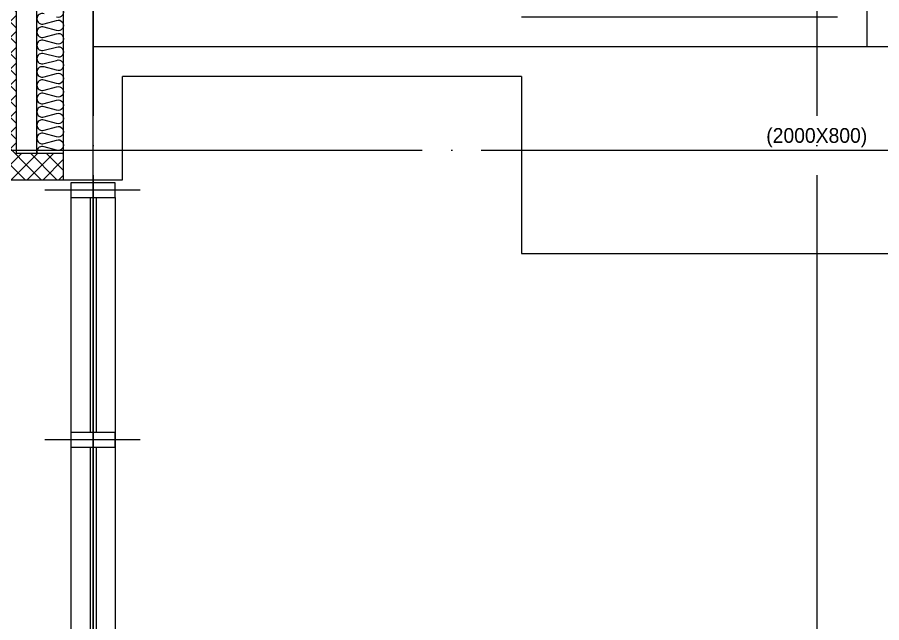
# Model space of a CAD drawing. Header units: millimetres. Extents: x 0 to 1390178, y 0 to 110113.
# Drawn here: x 438865 to 441792, y 26481 to 28531 of the extents above; entities that cross this region are included whole.
import ezdxf
from ezdxf.enums import TextEntityAlignment as Align
from ezdxf.xclip import XClip

# ---------------------------------------------------------------- set-up
doc = ezdxf.new("R2010")
doc.units = ezdxf.units.MM
doc.header["$LTSCALE"] = 100
doc.header["$XCLIPFRAME"] = 0
doc.linetypes.add('X - 평면도$0$CEN', pattern=[62, 60, -1, 0, -1])
for name, color, linetype in [('X - 평면도$0$253', 253, 'Continuous'), ('X - 평면도$0$A-INS', 9, 'Continuous'), ('X - 평면도$0$AA-DWXM-WIND', 4, 'Continuous'), ('X - 평면도$0$AA-WAXM-BRCK', 3, 'Continuous'), ('X - 평면도$0$AA-WAXM-CONC', 2, 'Continuous'), ('X - 평면도$0$AA-XXXX-CNTL', 1, 'X - 평면도$0$CEN')]:
    doc.layers.add(name, color=color, linetype=linetype)
doc.layers.add('X - 평면도$0$DEFPOINT', color=163, linetype='Continuous', plot=False)
doc.styles.add('X - 평면도$0$STANDARD', font='Dotum.ttf')

# ---------------------------------------------------------------- blocks, each defined once
blk = doc.blocks.new('X - 평면도$0$1F PL')
at = {"layer": 'X - 평면도$0$AA-WAXM-CONC'}
for p, q in [((-44367.2, 10670.9), (-44367.2, 13420.9)), ((-44167.2, 10670.9), (-44167.2, 11020.9)), ((-42817.2, 11020.9), (-44167.2, 11020.9)), ((-44367.2, 10670.9), (-44167.2, 10670.9))]:
    blk.add_line(p, q, dxfattribs=at)
blk = doc.blocks.new('X - 평면도$0$1F_COL')
at = {"layer": 'X - 평면도$0$AA-WAXM-CONC'}
for points in [[(-85108, -44676.9), (-86178, -44676.9)], [(-86178, -44876.9), (-86178, -45476.9), (-84178, -45476.9), (-84178, -44876.9)]]:
    blk.add_lwpolyline(points, dxfattribs=at)
at = {"layer": 'X - 평면도$0$DEFPOINT', "style": 'X - 평면도$0$STANDARD'}
blk.add_text('(2000X800)', height=50, dxfattribs=at).set_placement((-85178, -45076.9), align=Align.MIDDLE_CENTER)
blk = doc.blocks.new('X - 평면도$0$A$C9b846ec6')
at = {"layer": 'X - 평면도$0$253'}
h = blk.add_hatch(dxfattribs=at)
h.set_pattern_fill('ANSI37', color=253, scale=12)
h.set_pattern_definition([(45, (-943193, 374193), (-26.9407684, 26.9407684), []), (135, (-943193, 374193), (-26.9407684, -26.9407684), [])])
h.paths.add_polyline_path([(-1710, 14740), (-1550, 14740), (-1550, 14830), (-1800, 14830), (-1800, 12080), (-1550, 12080), (-1550, 12170), (-1710, 12170)])
at = {"layer": 'X - 평면도$0$A-INS'}
blk.add_line((-1640, 12170), (-1640, 14740), dxfattribs=at)
for points in [[(-1574.4, 12664.3, -1.449198), (-1574.4, 12630.7)], [(-1615.6, 12641.8, 0.524856), (-1640, 12625, 0.524856), (-1615.6, 12608.2), (-1574.4, 12619.3, -1.449198), (-1574.4, 12585.7), (-1615.6, 12596.8, 0.524856), (-1640, 12580, 0.524856), (-1615.6, 12563.2), (-1574.4, 12574.3, -1.449198), (-1574.4, 12540.7), (-1615.6, 12551.8, 0.524856), (-1640, 12535, 0.524856), (-1615.6, 12518.2), (-1574.4, 12529.3, -1.449198), (-1574.4, 12495.7), (-1615.6, 12506.8, 0.524856), (-1640, 12490, 0.524856), (-1615.6, 12473.2), (-1574.4, 12484.3, -1.449198), (-1574.4, 12450.7), (-1615.6, 12461.8, 0.524856), (-1640, 12445, 0.524856), (-1615.6, 12428.2), (-1574.4, 12439.3, -1.449198), (-1574.4, 12405.7), (-1615.6, 12416.8, 0.524856), (-1640, 12400, 0.524856), (-1615.6, 12383.2), (-1574.4, 12394.3, -1.449198), (-1574.4, 12360.7), (-1615.6, 12371.8, 0.524856), (-1640, 12355, 0.524856), (-1615.6, 12338.2), (-1574.4, 12349.3, -1.449198), (-1574.4, 12315.7), (-1615.6, 12326.8, 0.524856), (-1640, 12310, 0.524856), (-1615.6, 12293.2), (-1574.4, 12304.3, -1.449198), (-1574.4, 12270.7), (-1615.6, 12281.8, 0.524856), (-1640, 12265, 0.524856), (-1615.6, 12248.2), (-1574.4, 12259.3, -1.449198), (-1574.4, 12225.7), (-1615.6, 12236.8, 0.524856), (-1640, 12220, 0.524856), (-1615.6, 12203.2), (-1574.4, 12214.3, -1.449198), (-1574.4, 12180.7), (-1615.6, 12191.8, 0.524856), (-1640, 12175, 0.070475), (-1639.3, 12170, 0.070475)]]:
    blk.add_lwpolyline(points, format="xyb", dxfattribs=at)
at = {"layer": 'X - 평면도$0$AA-WAXM-BRCK'}
for points in [[(-1549.9, 14830), (-1800, 14830), (-1800, 12080), (-1549.9, 12080)], [(-1549.9, 14740), (-1710, 14740), (-1710, 12170), (-1549.9, 12170)]]:
    blk.add_lwpolyline(points, dxfattribs=at)
blk = doc.blocks.new('X - 평면도', base_point=(-475.4, -286.7))
at = {"layer": 'X - 평면도$0$AA-DWXM-WIND', "color": 8}
for p, q in [((668297, 43813.1), (668297, 40633.1)), ((668447, 43813.1), (668447, 40633.1))]:
    blk.add_line(p, q, dxfattribs=at)
at = {"layer": 'X - 평면도$0$AA-DWXM-WIND'}
for p, q in [((668362, 43813.1), (668362, 43018.1)), ((668382, 43813.1), (668382, 43018.1)), ((668362, 42968.1), (668362, 42228.1)), ((668382, 42968.1), (668382, 42228.1))]:
    blk.add_line(p, q, dxfattribs=at)
for points in [[(668297, 43863.1), (668297, 43813.1), (668447, 43813.1), (668447, 43863.1)], [(668297, 43018.1), (668297, 42968.1), (668447, 42968.1), (668447, 43018.1)]]:
    blk.add_lwpolyline(points, close=True, dxfattribs=at)
at = {"layer": 'X - 평면도$0$AA-XXXX-CNTL'}
for p, q in [((668372, 68689.6), (668372, 19243.1)), ((670822, 68689.6), (670822, 19243.1)), ((668372, 29473.1), (668372, 65373.1)), ((670992, 46523.1), (670992, 44323.1)), ((673622, 44323.1), (668371.9, 44323.1)), ((657286.2, 43973.1), (672236.3, 43973.1))]:
    blk.add_line(p, q, dxfattribs=at)
at = {"layer": 'X - 평면도$0$DEFPOINT'}
for p, q in [((668531, 43838.1), (668208.7, 43838.1)), ((668531, 42993.1), (668208.7, 42993.1))]:
    blk.add_line(p, q, dxfattribs=at)
for name, p in [('X - 평면도$0$A$C9b846ec6', (669822, 31793.1)), ('X - 평면도$0$1F PL', (712639.2, 33202.2)), ('X - 평면도$0$1F_COL', (756000, 89100))]:
    blk.add_blockref(name, p)

msp = doc.modelspace()

# ---------------------------------------------------------------- block references
ref = msp.add_blockref('X - 평면도', (-229725.3, -16179.1))
XClip(ref).set_block_clipping_path([(649249.9173510048, 15892.4063044181), (733249.9173510048, 75292.406304418)])

doc.saveas('drawing.dxf')
